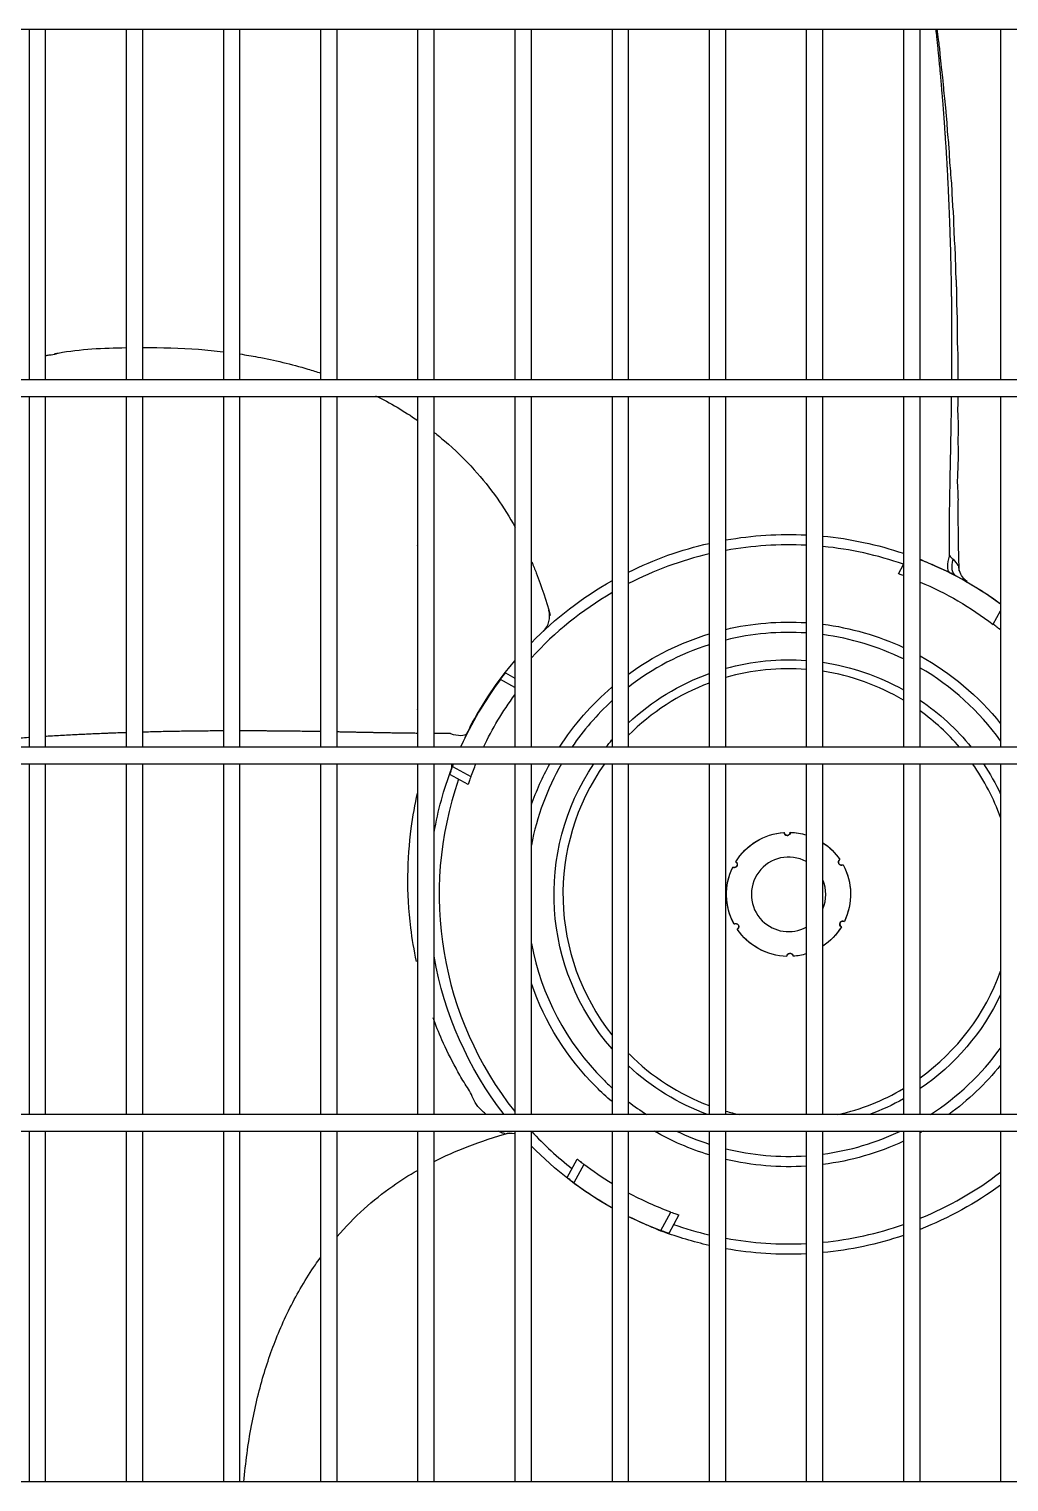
# Model space of a CAD drawing. Header units: millimetres. Extents: x 0 to 504600, y 0 to 118800.
# Drawn here: x 436318.1 to 436555.1, y 47617.6 to 47968.7 of the extents above; entities that cross this region are included whole.
import ezdxf

# ---------------------------------------------------------------- set-up
doc = ezdxf.new("R2010")
doc.units = ezdxf.units.MM
doc.header["$LTSCALE"] = 200
doc.layers.add('LG-AIRCON', color=240, linetype='Continuous')

# ---------------------------------------------------------------- blocks, each defined once
blk = doc.blocks.new('UXB+UXB')
at = {"layer": 'LG-AIRCON', "color": 0}
for p, q in [((-591.81, 629.18), (590.91, 629.18)), ((123.65, 629.18), (123.65, 544.39)), ((127.65, 544.39), (127.65, 629.18)), ((147.15, 629.18), (147.15, 544.39)), ((151.15, 544.39), (151.15, 629.18)), ((170.64, 629.18), (170.64, 544.39)), ((174.64, 544.39), (174.64, 629.18)), ((194.14, 629.18), (194.14, 544.39)), ((198.14, 544.39), (198.14, 629.18)), ((217.63, 629.18), (217.63, 544.39)), ((221.63, 544.39), (221.63, 629.18)), ((241.13, 629.18), (241.13, 544.39)), ((245.13, 544.39), (245.13, 629.18)), ((264.63, 629.18), (264.63, 544.39)), ((268.63, 544.39), (268.63, 629.18)), ((288.12, 629.18), (288.12, 544.39)), ((292.12, 544.39), (292.12, 629.18)), ((311.62, 629.18), (311.62, 544.39)), ((315.62, 544.39), (315.62, 629.18)), ((335.12, 629.18), (335.12, 544.39)), ((339.12, 544.39), (339.12, 629.18)), ((358.61, 629.18), (358.61, 544.39)), ((590.91, 544.4), (-591.81, 544.4)), ((-591.81, 540.4), (590.91, 540.4)), ((123.65, 540.39), (123.65, 455.61)), ((127.65, 455.61), (127.65, 540.39)), ((147.15, 540.39), (147.15, 455.61)), ((151.15, 455.61), (151.15, 540.39)), ((170.64, 540.39), (170.64, 455.61)), ((174.64, 455.61), (174.64, 540.39)), ((194.14, 540.39), (194.14, 455.61)), ((198.14, 455.61), (198.14, 540.39)), ((217.63, 540.39), (217.63, 455.61)), ((221.63, 455.61), (221.63, 540.39)), ((241.13, 540.39), (241.13, 455.61)), ((245.13, 455.61), (245.13, 540.39)), ((264.63, 540.39), (264.63, 455.61)), ((268.63, 455.61), (268.63, 540.39)), ((288.12, 540.39), (288.12, 455.61)), ((292.12, 455.61), (292.12, 540.39)), ((311.62, 540.39), (311.62, 455.61)), ((315.62, 455.61), (315.62, 540.39)), ((335.12, 540.39), (335.12, 455.61)), ((339.12, 455.61), (339.12, 540.39)), ((358.61, 540.39), (358.61, 455.61)), ((217.58, 504.29), (217.63, 504.34)), ((333.87, 497.54), (335.12, 499.81)), ((356.81, 485.32), (358.61, 488.6)), ((247.97, 483.65), (248.17, 483.83)), ((358.61, 484.44), (358.41, 484.07)), ((241.13, 470.05), (237.63, 471.97)), ((238.85, 473.58), (241.13, 472.33)), ((217.63, 464.77), (217.61, 464.78)), ((217.63, 464.77), (217.61, 464.78)), ((590.91, 455.61), (-591.81, 455.61)), ((-591.81, 451.61), (590.91, 451.61)), ((123.65, 451.61), (123.65, 366.83)), ((127.65, 366.83), (127.65, 451.61)), ((147.15, 451.61), (147.15, 366.83)), ((151.15, 366.83), (151.15, 451.61)), ((170.64, 451.61), (170.64, 366.83)), ((174.64, 366.83), (174.64, 451.61)), ((194.14, 451.61), (194.14, 366.83)), ((198.14, 366.83), (198.14, 451.61)), ((217.63, 451.61), (217.63, 366.83)), ((221.63, 366.83), (221.63, 451.61)), ((226.09, 450.94), (230.52, 448.5)), ((241.13, 451.61), (241.13, 366.83)), ((245.13, 366.83), (245.13, 451.61)), ((264.63, 451.61), (264.63, 366.83)), ((268.63, 366.83), (268.63, 451.61)), ((288.12, 451.61), (288.12, 366.83)), ((292.12, 366.83), (292.12, 451.61)), ((311.62, 451.61), (311.62, 366.83)), ((315.62, 366.83), (315.62, 451.61)), ((335.12, 451.61), (335.12, 366.83)), ((339.12, 366.83), (339.12, 451.61)), ((358.61, 451.61), (358.61, 366.83)), ((229.84, 446.6), (225.39, 449.04)), ((590.91, 366.82), (-591.81, 366.82)), ((-591.81, 362.83), (590.91, 362.83)), ((123.65, 362.83), (123.65, 278.04)), ((127.65, 278.04), (127.65, 362.83)), ((147.15, 362.83), (147.15, 278.04)), ((151.15, 278.04), (151.15, 362.83)), ((170.64, 362.83), (170.64, 278.04)), ((174.64, 278.04), (174.64, 362.83)), ((194.14, 362.83), (194.14, 278.04)), ((198.14, 278.04), (198.14, 362.83)), ((217.63, 362.83), (217.63, 278.04)), ((221.63, 278.04), (221.63, 362.83)), ((241.13, 362.83), (241.13, 278.04)), ((245.13, 278.04), (245.13, 362.83)), ((264.63, 362.83), (264.63, 278.04)), ((268.63, 278.04), (268.63, 362.83)), ((288.12, 362.83), (288.12, 278.04)), ((292.12, 278.04), (292.12, 362.83)), ((311.62, 362.83), (311.62, 278.04)), ((315.62, 278.04), (315.62, 362.83)), ((335.12, 362.83), (335.12, 278.04)), ((339.12, 278.04), (339.12, 362.83)), ((358.61, 362.83), (358.61, 278.04)), ((253.79, 351.58), (256.24, 356.03)), ((257.83, 354.79), (255.4, 350.36)), ((263.63, 344.84), (263.63, 344.84)), ((276.44, 338.81), (278.87, 343.25)), ((280.78, 342.57), (278.34, 338.12)), ((590.91, 278.04), (-591.81, 278.04))]:
    blk.add_line(p, q, dxfattribs=at)
at = {"layer": 'LG-AIRCON', "color": 0, "extrusion": (0, 0, -1)}
for centre, radius, start, end in [((-307.32, 420.05), 86.99, 79.9351, 92.8298), ((-307.32, 420.05), 86.99, 95.4718, 108.6329), ((-307.32, 420.05), 86.99, 63.5863, 77.2478), ((-307.32, 420.05), 86.99, 44.3587, 60.6054), ((-307.32, 420.05), 81.91, 112.8394, 127.1733), ((-307.32, 420.05), 86.99, 117.6697, 126.1312), ((-307.32, 420.05), 65.82, 76.6463, 93.7406), ((-307.32, 420.05), 65.82, 97.2394, 114.975), ((-307.32, 420.05), 65.82, 53.9887, 73.035), ((-307.32, 420.05), 65.82, 118.8787, 141.1875), ((-307.32, 420.05), 86.99, 27.6697, 40.4519), ((-307.32, 420.05), 56.71, 74.4525, 94.3425), ((-307.32, 420.05), 56.71, 98.4094, 119.34), ((-307.32, 420.05), 56.71, 46.9687, 70.2112), ((-307.32, 420.05), 81.91, 25.7297, 36.0841), ((-307.32, 420.05), 65.82, 32.6925, 49.5563), ((-307.32, 420.05), 56.71, 124.0931, 141.1706), ((-307.32, 420.05), 56.71, 38.8237, 41.1581), ((-307.32, 420.05), 86.99, 9.905, 20.4357), ((-307.32, 420.05), 81.91, 20.3267, 22.6623), ((-307.32, 420.05), 65.82, 19.1081, 28.6481), ((-307.32, 420.05), 56.71, 318.8306, 33.8063), ((-307.32, 420.05), 56.71, 146.1881, 154.7325), ((-307.32, 420.05), 15, 31.5149, 85.7851), ((-307.32, 420.05), 15, 31.6151, 85.8849), ((-307, 435.05), 0.75, 180.1825, 357.3175), ((-307.32, 420.05), 15, 91.5149, 106.647), ((-307.32, 420.05), 15, 91.6151, 106.6471), ((-307.32, 420.05), 15, 123.5817, 145.8849), ((-307.32, 420.05), 15, 123.5818, 145.7851), ((-320.15, 427.83), 0.75, 240.1825, 57.3175), ((-307.32, 420.05), 15, 331.6151, 25.8849), ((-307.32, 420.05), 15, 331.5149, 25.7851), ((-294.18, 427.27), 0.75, 120.1825, 297.3175), ((-307.32, 420.05), 15, 151.5149, 205.7863), ((-307.32, 420.05), 15, 151.6151, 205.8849), ((-294.5, 412.27), 0.75, 60.1825, 237.3175), ((-307.32, 420.05), 15, 271.6151, 325.8849), ((-307.32, 420.05), 15, 271.5149, 325.7851), ((-307.32, 420.05), 15, 211.5137, 236.4184), ((-307.32, 420.05), 15, 211.6151, 236.419), ((-320.47, 412.84), 0.75, 300.1825, 117.3175), ((-307.32, 420.05), 86.99, 322.2719, 350.0942), ((-307.65, 405.06), 0.75, 0.1825, 177.3175), ((-307.32, 420.05), 15, 253.3536, 265.8849), ((-307.32, 420.05), 15, 253.3536, 265.7851), ((-307.32, 420.05), 65.82, 315, 340.8806), ((-307.32, 420.05), 56.71, 205.2562, 235.8956), ((-307.32, 420.05), 56.71, 290.1825, 313.02), ((-307.32, 420.05), 65.82, 218.8013, 233.9606), ((-307.32, 420.05), 65.82, 310.4325, 315), ((-307.32, 420.05), 56.71, 240.6487, 249.8006), ((-307.32, 420.05), 65.82, 286.9538, 299.5988), ((-307.32, 420.05), 65.82, 240.3844, 241.11), ((-307.32, 420.05), 86.99, 299.3961, 315.6416), ((-307.32, 420.05), 65.82, 245.0137, 262.7494), ((-307.32, 420.05), 81.91, 301.4183, 307.1733), ((-307.32, 420.05), 65.82, 266.2481, 283.3425), ((-307.32, 420.05), 81.91, 290.3267, 298.1938), ((-307.32, 420.05), 86.99, 233.8703, 248.5638), ((-307.32, 420.05), 86.99, 282.7514, 290.4357), ((-307.32, 420.05), 86.99, 251.3663, 264.5273), ((-307.32, 420.05), 86.99, 267.1681, 280.0628)]:
    blk.add_arc(centre, radius, start, end, dxfattribs=at)
at = {"layer": 'LG-AIRCON', "color": 0}
for radius, start, end in [(84.49, 103.1359, 117.2591), (84.49, 87.0854, 100.3653), (84.49, 70.7868, 84.3659), (86.91, 53.8334, 68.5429), (84.49, 120.3544, 137.4022), (63.32, 86.1131, 103.8938), (63.32, 63.9675, 82.4738), (63.32, 107.6513, 127.6706), (54.55, 85.4831, 106.1831), (63.32, 35.91, 59.8669), (86.91, 143.3149, 155.8496), (54.55, 110.61, 135.1912), (54.55, 59.3719, 81.2531), (63.32, 132.4013, 145.8394), (54.55, 40.6856, 54.3544), (63.32, 150.1088, 169.1663), (54.55, 144.6525, 218.4862), (54.55, 19.9069, 35.3531), (84.49, 160.7868, 218.4201), (9, 61.4868, 225), (9, 337.2019, 22.7981), (9, 225, 298.513), (63.32, 190.8338, 225), (54.55, 305.6456, 340.0931), (63.32, 302.7938, 324.09), (54.55, 225, 249.39), (63.32, 225, 227.5988), (54.55, 282.6281, 300.6282), (63.32, 232.3294, 237.2006), (54.55, 253.8169, 257.3662), (84.49, 222.6368, 231.7132), (63.32, 244.6538, 252.3488), (63.32, 277.5263, 295.3407), (63.32, 256.1063, 273.8869), (84.49, 292.1036, 307.3772), (86.91, 233.3149, 240.576), (86.91, 243.5604, 249.1851), (84.49, 250.7868, 256.8654), (84.49, 275.6354, 289.2045), (84.49, 259.636, 272.9158)]:
    blk.add_arc((307.32, 420.05), radius, start, end, dxfattribs=at)
at = {"layer": 'LG-AIRCON', "color": 0, "extrusion": (5.89787e-06, 5.50525e-06, 1)}
blk.add_arc((244.55, 487.29, -0.01), 5, 313.0877, 16.4735, dxfattribs=at)
at = {"layer": 'LG-AIRCON', "color": 0, "extrusion": (-5.25028e-06, 5.62471e-06, 1)}
blk.add_arc((240.09, 357.28, 0.02), 5, 77.9694, 106.4725, dxfattribs=at)
at = {"layer": 'LG-AIRCON', "color": 0}
for centre, major_axis, ratio, start_param, end_param in [((350.04, 501.52), (2.32, 4.43), 0.512974, 1.938544, 3.141593), ((221.13, 452.17), (4.68, -1.75), 0.588101, 0, 0.392495)]:
    blk.add_ellipse(centre, major_axis=major_axis, ratio=ratio, start_param=start_param, end_param=end_param, dxfattribs=at)
for points, knots in [([(346.8, 544.41), (346.8, 544.8), (346.8, 545.51), (346.81, 546.71), (346.82, 548), (346.83, 549.46), (346.84, 550.92), (346.84, 552.39), (346.84, 553.87), (346.83, 555.2), (346.83, 556.72), (346.83, 558.07), (346.82, 559.75), (346.8, 561.08), (346.79, 562.72), (346.77, 564.04), (346.75, 565.68), (346.73, 566.99), (346.7, 568.64), (346.68, 569.96), (346.64, 571.63), (346.61, 572.98), (346.57, 574.68), (346.53, 576.19), (346.48, 577.85), (346.43, 579.32), (346.38, 580.8), (346.33, 582.43), (346.27, 583.91), (346.21, 585.55), (346.14, 587.03), (346.07, 588.69), (346, 590.2), (345.93, 591.7), (345.84, 593.36), (345.77, 594.82), (345.68, 596.44), (345.59, 597.89), (345.5, 599.51), (345.4, 601.11), (345.3, 602.57), (345.19, 604.19), (345.09, 605.66), (344.97, 607.3), (344.87, 608.77), (344.76, 610.21), (344.63, 611.8), (344.5, 613.38), (344.37, 614.95), (344.23, 616.53), (344.11, 617.94), (343.97, 619.51), (343.83, 620.93), (343.68, 622.51), (343.54, 623.94), (343.4, 625.37), (343.24, 626.92), (343.1, 628.19), (343.01, 628.99), (342.99, 629.18)], [0, 0, 0, 0, 0.013718, 0.025238, 0.042517, 0.059796, 0.077075, 0.094355, 0.111634, 0.128913, 0.140433, 0.163472, 0.174991, 0.19803, 0.20955, 0.232588, 0.244108, 0.267147, 0.278666, 0.301705, 0.313225, 0.336264, 0.347783, 0.370822, 0.388101, 0.405381, 0.42266, 0.439939, 0.462978, 0.474498, 0.497537, 0.514816, 0.532095, 0.549374, 0.566653, 0.589692, 0.601212, 0.624251, 0.64153, 0.658809, 0.681848, 0.693368, 0.716407, 0.733686, 0.750965, 0.768244, 0.785524, 0.808563, 0.825842, 0.843121, 0.86616, 0.877679, 0.900718, 0.917998, 0.935277, 0.952556, 0.969835, 0.992874, 1, 1, 1, 1]), ([(348.36, 544.49), (348.34, 545.05), (348.29, 546.64), (348.32, 548.29), (348.34, 549.92), (348.33, 550.75), (348.24, 552.28), (348.16, 554.06), (348.2, 556.23), (348.21, 558.75), (348.07, 561.62), (347.97, 563.91), (347.98, 565.72), (347.98, 566.95), (347.93, 568.15), (347.79, 569.83), (347.74, 571.76), (347.72, 573.97), (347.63, 576.36), (347.42, 578.89), (347.32, 581.04), (347.29, 582.76), (347.26, 584.34), (347.03, 586.4), (346.93, 588.63), (346.86, 590.77), (346.7, 593.09), (346.45, 595.54), (346.3, 597.67), (346.23, 599.42), (346.15, 601.04), (345.87, 603.15), (345.72, 605.47), (345.59, 607.65), (345.36, 609.95), (345.07, 612.34), (344.88, 614.47), (344.76, 616.27), (344.6, 617.98), (344.24, 620.15), (344.05, 622.71), (343.82, 624.98), (343.55, 627.05), (343.36, 628.37), (343.25, 629.2)], [0, 0, 0, 0, 0.020993, 0.060732, 0.0678, 0.074162, 0.086897, 0.117658, 0.135798, 0.155524, 0.197696, 0.23796, 0.254024, 0.266902, 0.278583, 0.291499, 0.323077, 0.341369, 0.36095, 0.402348, 0.440072, 0.454754, 0.466698, 0.490617, 0.521317, 0.539051, 0.558332, 0.59936, 0.637234, 0.652147, 0.664401, 0.689266, 0.720818, 0.739028, 0.758563, 0.799999, 0.837338, 0.851752, 0.864099, 0.891017, 0.924896, 0.944238, 0.965101, 1, 1, 1, 1]), ([(129.81, 550.72), (130.1, 550.78), (135.78, 551.88), (141.61, 552.12), (147.14, 552.19)], [0, 0, 0, 0, 0.052096, 1, 1, 1, 1]), ([(151.15, 552.22), (155.66, 552.22), (162.16, 552.08), (168.66, 551.45), (170.66, 551.21)], [0, 0, 0, 0, 0.693143, 1, 1, 1, 1]), ([(127.62, 550.3), (127.91, 550.34), (128.82, 550.46), (129.72, 550.58), (130.33, 550.66)], [0, 0, 0, 0, 0.329472, 1, 1, 1, 1]), ([(174.66, 550.66), (176.09, 550.44), (181.62, 549.5), (188.14, 547.96), (193.16, 546.38), (194.18, 546.04)], [0, 0, 0, 0, 0.217085, 0.84018, 1, 1, 1, 1]), ([(207.47, 540.58), (209.22, 539.7), (212.68, 537.83), (216.01, 535.72), (217.64, 534.6)], [0, 0, 0, 0, 0.500416, 1, 1, 1, 1]), ([(346.21, 501.93), (346.21, 502.09), (346.21, 502.51), (346.21, 503.35), (346.2, 504.27), (346.21, 505.21), (346.2, 506.04), (346.21, 506.86), (346.22, 507.82), (346.22, 508.82), (346.24, 509.93), (346.25, 510.92), (346.26, 511.99), (346.27, 512.98), (346.29, 513.99), (346.31, 515.15), (346.32, 516.17), (346.35, 517.33), (346.37, 518.51), (346.39, 519.71), (346.41, 520.76), (346.43, 521.83), (346.46, 523.06), (346.48, 524.34), (346.51, 525.59), (346.53, 526.85), (346.56, 528.1), (346.58, 529.35), (346.6, 530.59), (346.62, 531.85), (346.65, 533.1), (346.67, 534.35), (346.69, 535.62), (346.71, 537.05), (346.73, 538.34), (346.74, 539.58), (346.75, 540.15), (346.75, 540.4)], [0, 0, 0, 0, 0.014596, 0.03792, 0.072906, 0.09623, 0.119554, 0.142878, 0.166202, 0.201188, 0.224512, 0.259498, 0.282822, 0.306146, 0.341132, 0.364456, 0.399442, 0.422766, 0.457752, 0.492738, 0.516062, 0.539386, 0.574372, 0.609358, 0.632682, 0.667668, 0.702654, 0.725978, 0.760964, 0.79595, 0.819274, 0.85426, 0.889246, 0.91257, 0.959218, 0.982542, 1, 1, 1, 1]), ([(348.59, 498.27), (348.52, 500.22), (348.41, 504.19), (348.38, 508.4), (348.36, 511.26), (348.38, 512.49), (348.36, 513.8), (348.38, 514.88), (348.38, 515.9), (348.31, 517.52), (348.14, 519.36), (348.3, 522.16), (348.45, 526.01), (348.34, 529.11), (348.39, 531.57), (348.43, 532.83), (348.41, 534.65), (348.23, 536.61), (348.34, 538.95), (348.38, 540.07), (348.38, 540.41)], [0, 0, 0, 0, 0.133514, 0.270433, 0.286934, 0.326862, 0.357504, 0.38702, 0.40567, 0.425383, 0.498549, 0.559198, 0.624297, 0.752478, 0.802637, 0.822176, 0.83997, 0.924593, 0.976886, 1, 1, 1, 1]), ([(221.69, 531.64), (222.5, 531.01), (225.9, 528.25), (231.17, 523.15), (236.83, 516.06), (239.87, 511.19), (241.2, 508.77)], [0, 0, 0, 0, 0.103677, 0.436935, 0.728671, 1, 1, 1, 1]), ([(245.23, 500.39), (245.6, 499.52), (247.3, 495.3), (248.74, 490.98), (249.71, 487.48)], [0, 0, 0, 0, 0.208433, 1, 1, 1, 1]), ([(346.18, 497.86), (345.97, 497.96), (345.77, 498.05), (344.61, 498.59), (343.63, 499.03), (341.8, 499.85), (340.93, 500.23), (339.75, 500.73), (339.43, 500.87), (339.12, 501)], [0, 0, 0, 0, 0.087898, 0.087898, 0.500484, 0.500484, 0.864594, 0.864594, 1, 1, 1, 1]), ([(346.19, 501.8), (345.9, 500.89), (345.75, 500.03), (345.74, 498.65), (345.9, 498.12), (346.18, 497.86)], [0, 0, 0, 0, 0.5, 0.5, 1, 1, 1, 1]), ([(346.21, 501.93), (346.21, 501.93), (346.21, 501.93), (346.52, 501.64), (346.81, 501.34), (347.09, 501.04)], [0, 0, 0, 0, 0.000046, 0.000046, 1, 1, 1, 1]), ([(347.09, 501.04), (347.55, 500.52), (347.99, 500.01), (348.43, 499.45), (348.52, 499.35), (348.54, 499.39)], [0, 0, 0, 0, 0.677972, 0.677972, 1, 1, 1, 1]), ([(350.55, 495.64), (350.19, 495.89), (349.48, 496.51), (348.79, 497.84), (348.45, 498.92), (348.53, 499.48), (348.53, 499.5)], [0, 0, 0, 0, 0.282713, 0.623797, 0.98945, 1, 1, 1, 1]), ([(335.11, 497.1), (334.92, 497.17), (334.74, 497.24), (334.41, 497.35), (334.26, 497.4), (334.04, 497.48), (333.95, 497.51), (333.88, 497.53), (333.87, 497.54), (333.87, 497.54)], [0, 0, 0, 0, 0.272273, 0.272273, 0.55574, 0.55574, 0.835863, 0.835863, 1, 1, 1, 1]), ([(358.41, 484.07), (358.41, 484.07), (358.38, 484.1), (358.27, 484.19), (358.18, 484.26), (357.96, 484.43), (357.83, 484.53), (357.53, 484.77), (357.36, 484.9), (357.07, 485.13), (356.94, 485.22), (356.81, 485.32)], [0, 0, 0, 0, 0.211356, 0.211356, 0.422617, 0.422617, 0.635365, 0.635365, 0.851032, 0.851032, 1, 1, 1, 1]), ([(237.63, 471.97), (237.76, 472.16), (237.9, 472.34), (238.16, 472.69), (238.29, 472.85), (238.5, 473.13), (238.6, 473.25), (238.74, 473.44), (238.8, 473.51), (238.85, 473.57), (238.86, 473.58), (238.85, 473.58)], [0, 0, 0, 0, 0.217793, 0.217793, 0.435623, 0.435623, 0.652794, 0.652794, 0.867695, 0.867695, 1, 1, 1, 1]), ([(123.65, 457.95), (123.61, 457.95), (122.91, 457.9), (121.72, 457.82), (120.08, 457.7), (118.61, 457.6), (117.16, 457.48), (115.57, 457.36), (114, 457.23), (112.42, 457.1), (110.85, 456.96), (109.44, 456.84), (107.87, 456.7), (106.45, 456.56), (105.1, 456.43), (104.38, 456.36), (104.14, 456.34)], [0, 0, 0, 0, 0.007103, 0.105116, 0.178625, 0.252135, 0.325644, 0.399153, 0.497166, 0.570676, 0.644185, 0.742198, 0.791204, 0.889217, 0.962726, 1, 1, 1, 1]), ([(147.18, 459.13), (146.98, 459.13), (146.29, 459.1), (144.94, 459.06), (143.47, 459), (141.83, 458.94), (140.35, 458.87), (138.69, 458.8), (137.18, 458.73), (135.67, 458.66), (134.02, 458.57), (132.56, 458.5), (130.94, 458.41), (129.49, 458.32), (128.29, 458.25), (127.73, 458.22), (127.66, 458.21)], [0, 0, 0, 0, 0.030761, 0.106414, 0.207284, 0.257719, 0.358589, 0.434241, 0.509893, 0.585546, 0.661198, 0.762068, 0.812503, 0.913373, 0.989026, 1, 1, 1, 1]), ([(170.63, 459.56), (170.08, 459.56), (169.18, 459.55), (167.62, 459.54), (166.3, 459.53), (164.65, 459.52), (163.34, 459.5), (161.7, 459.48), (160.38, 459.46), (158.74, 459.43), (157.41, 459.41), (155.75, 459.37), (154.39, 459.34), (152.72, 459.3), (151.73, 459.27), (151.08, 459.25)], [0, 0, 0, 0, 0.083725, 0.134792, 0.236924, 0.28799, 0.390123, 0.441189, 0.543321, 0.594388, 0.69652, 0.747586, 0.849719, 0.900785, 1, 1, 1, 1]), ([(194.13, 459.38), (193.76, 459.38), (192.92, 459.4), (191.76, 459.42), (190.33, 459.44), (189.03, 459.46), (187.55, 459.48), (186.23, 459.49), (184.9, 459.51), (183.43, 459.52), (182.12, 459.53), (180.67, 459.54), (179.37, 459.55), (177.91, 459.56), (176.45, 459.56), (175.36, 459.57), (174.75, 459.57), (174.64, 459.57)], [0, 0, 0, 0, 0.058456, 0.133376, 0.183323, 0.283216, 0.333162, 0.408082, 0.483002, 0.532949, 0.632842, 0.682788, 0.757708, 0.832628, 0.907548, 0.982468, 1, 1, 1, 1]), ([(217.63, 458.96), (217.61, 458.96), (217.18, 458.97), (216.46, 458.98), (215.39, 458.99), (214.39, 459), (213.38, 459.02), (212.23, 459.04), (211.21, 459.05), (210.05, 459.08), (208.87, 459.1), (207.67, 459.12), (206.62, 459.14), (205.54, 459.16), (204.31, 459.19), (203.04, 459.21), (201.78, 459.23), (200.52, 459.26), (199.28, 459.28), (198.48, 459.3), (198.16, 459.3), (198.15, 459.3)], [0, 0, 0, 0, 0.002758, 0.072208, 0.118509, 0.164809, 0.234259, 0.28056, 0.35001, 0.396311, 0.465761, 0.535212, 0.581512, 0.627812, 0.697263, 0.766713, 0.813014, 0.882464, 0.951915, 0.998215, 1, 1, 1, 1]), ([(225.45, 458.94), (225.29, 458.94), (224.87, 458.94), (224.03, 458.93), (223.11, 458.93), (222.26, 458.94), (221.81, 458.93), (221.64, 458.93)], [0, 0, 0, 0, 0.131384, 0.341336, 0.656263, 0.866214, 1, 1, 1, 1]), ([(225.58, 458.92), (226.49, 458.63), (227.34, 458.47), (228.73, 458.47), (229.26, 458.62), (229.52, 458.91)], [0, 0, 0, 0, 0.5, 0.5, 1, 1, 1, 1]), ([(229.52, 458.91), (229.42, 458.7), (229.32, 458.5), (228.82, 457.41), (228.41, 456.51), (228.01, 455.61)], [0, 0, 0, 0, 0.187509, 0.187509, 1, 1, 1, 1]), ([(225.39, 449.04), (225.39, 449.04), (225.4, 449.07), (225.45, 449.21), (225.49, 449.32), (225.58, 449.58), (225.64, 449.74), (225.77, 450.09), (225.84, 450.3), (225.98, 450.64), (226.03, 450.79), (226.09, 450.94)], [0, 0, 0, 0, 0.211758, 0.211758, 0.423432, 0.423432, 0.636431, 0.636431, 0.852021, 0.852021, 1, 1, 1, 1]), ([(230.52, 448.5), (230.44, 448.29), (230.36, 448.07), (230.21, 447.67), (230.14, 447.47), (230.02, 447.14), (229.97, 446.99), (229.9, 446.77), (229.87, 446.68), (229.84, 446.61), (229.84, 446.6), (229.84, 446.6)], [0, 0, 0, 0, 0.21816, 0.21816, 0.436362, 0.436362, 0.653817, 0.653817, 0.868707, 0.868707, 1, 1, 1, 1]), ([(217.36, 403.81), (216.77, 406.56), (216.31, 409.27), (214.9, 420.57), (215.13, 428.68), (216.47, 438.96), (216.99, 441.83), (217.61, 444.54)], [0, 0, 0, 0, 0.178319, 0.178319, 0.758219, 0.758219, 1, 1, 1, 1]), ([(306.22, 435.03), (306.23, 434.84), (306.4, 434.44), (306.89, 434.26), (307.28, 434.34), (307.52, 434.51), (307.68, 434.77), (307.72, 434.97), (307.72, 435.06)], [0, 0, 0, 0, 0.25, 0.5, 0.625, 0.75, 0.875, 1, 1, 1, 1]), ([(319.74, 428.5), (319.58, 428.4), (319.32, 428.04), (319.41, 427.53), (319.68, 427.24), (319.94, 427.11), (320.25, 427.1), (320.44, 427.17), (320.52, 427.22)], [0, 0, 0, 0, 0.25, 0.5, 0.625, 0.75, 0.875, 1, 1, 1, 1]), ([(320.84, 413.52), (320.68, 413.61), (320.24, 413.66), (319.84, 413.32), (319.72, 412.95), (319.75, 412.65), (319.89, 412.38), (320.04, 412.25), (320.13, 412.2)], [0, 0, 0, 0, 0.25, 0.5, 0.625, 0.75, 0.875, 1, 1, 1, 1]), ([(234.1, 366.89), (233.9, 367.14), (233.65, 367.36), (232.8, 368.06), (232.27, 368.62), (231.41, 369.85), (231.1, 370.53), (230.58, 371.83), (230.27, 372.41), (229.58, 373.51), (229.19, 374.05), (228.15, 375.76), (227.53, 376.89), (225.65, 380.31), (224.53, 382.61), (222.72, 386.67), (222, 388.44), (221.34, 390.21)], [0, 0, 0, 0, 0.035525, 0.035525, 0.109228, 0.109228, 0.18293, 0.18293, 0.256633, 0.256633, 0.330336, 0.330336, 0.477742, 0.477742, 0.772553, 0.772553, 1, 1, 1, 1]), ([(221.59, 355.5), (224.2, 356.8), (230.19, 359.4), (236.4, 361.47), (239.9, 362.44)], [0, 0, 0, 0, 0.448668, 1, 1, 1, 1]), ([(238.73, 362.14), (238.73, 362.16), (238.69, 362.2), (238.49, 362.28), (238.33, 362.32), (237.83, 362.46), (237.48, 362.59), (237.17, 362.81), (237.16, 362.82), (237.15, 362.82)], [0, 0, 0, 0, 0.194513, 0.194513, 0.457401, 0.457401, 0.983178, 0.983178, 1, 1, 1, 1]), ([(256.23, 356.03), (256.24, 356.03), (256.27, 356.01), (256.38, 355.92), (256.47, 355.85), (256.68, 355.68), (256.82, 355.57), (257.12, 355.34), (257.29, 355.21), (257.58, 354.98), (257.71, 354.88), (257.83, 354.79)], [0, 0, 0, 0, 0.211356, 0.211356, 0.422617, 0.422617, 0.635365, 0.635365, 0.851032, 0.851032, 1, 1, 1, 1]), ([(198.11, 337.31), (200.15, 339.68), (204.39, 344.03), (211.01, 349.31), (215.51, 352.17), (217.56, 353.34)], [0, 0, 0, 0, 0.373378, 0.722391, 1, 1, 1, 1]), ([(255.4, 350.36), (255.22, 350.49), (255.03, 350.63), (254.69, 350.89), (254.53, 351.02), (254.25, 351.23), (254.12, 351.33), (253.94, 351.47), (253.87, 351.53), (253.81, 351.57), (253.79, 351.58), (253.79, 351.58)], [0, 0, 0, 0, 0.217793, 0.217793, 0.435623, 0.435623, 0.652794, 0.652794, 0.867695, 0.867695, 1, 1, 1, 1]), ([(268.47, 342.25), (268.67, 342.15), (268.88, 342.05), (270.04, 341.51), (271.02, 341.07), (272.85, 340.26), (273.71, 339.88), (275.37, 339.17), (276.16, 338.83), (276.95, 338.54)], [0, 0, 0, 0, 0.07319, 0.07319, 0.416738, 0.416738, 0.719921, 0.719921, 1, 1, 1, 1]), ([(278.87, 343.25), (279.09, 343.17), (279.3, 343.09), (279.71, 342.94), (279.9, 342.87), (280.24, 342.75), (280.39, 342.7), (280.61, 342.62), (280.69, 342.6), (280.77, 342.57), (280.78, 342.57), (280.78, 342.57)], [0, 0, 0, 0, 0.21816, 0.21816, 0.436362, 0.436362, 0.653817, 0.653817, 0.868707, 0.868707, 1, 1, 1, 1]), ([(278.34, 338.12), (278.34, 338.12), (278.3, 338.13), (278.16, 338.18), (278.06, 338.22), (277.8, 338.31), (277.64, 338.37), (277.28, 338.5), (277.08, 338.57), (276.73, 338.7), (276.59, 338.76), (276.44, 338.81)], [0, 0, 0, 0, 0.211758, 0.211758, 0.423432, 0.423432, 0.636431, 0.636431, 0.852021, 0.852021, 1, 1, 1, 1]), ([(175.63, 278.04), (176, 282.6), (177.15, 291.27), (180.05, 303.54), (184.08, 314.87), (188.49, 323.74), (192.1, 329.43), (193.67, 331.66), (194.08, 332.21)], [0, 0, 0, 0, 0.239591, 0.456522, 0.654829, 0.860679, 0.964908, 1, 1, 1, 1])]:
    blk.add_open_spline(points, degree=3, knots=knots, dxfattribs=at)
for points, degree in [([(346.19, 501.8), (346.2, 501.84), (346.21, 501.89), (346.21, 501.93)], 3), ([(347.72, 497.09), (347.21, 497.36), (346.7, 497.61), (346.18, 497.86)], 3), ([(247.97, 483.65), (247.92, 483.6), (248.21, 483.86)], 2), ([(230.29, 460.45), (230.02, 459.94), (229.77, 459.43), (229.52, 458.91)], 3), ([(225.58, 458.92), (225.54, 458.93), (225.49, 458.94), (225.45, 458.94)], 3), ([(226.28, 451.61), (226.12, 451.21), (225.96, 450.82), (225.81, 450.42)], 3), ([(294.54, 427.89), (294.8, 427.74), (294.97, 427.15), (294.67, 426.62), (294.09, 426.44), (293.82, 426.58)], 2), ([(294.14, 412.9), (294.41, 413.05), (295, 412.9), (295.31, 412.38), (295.18, 411.79), (294.92, 411.62)], 2), ([(306.93, 405.06), (306.93, 405.36), (307.35, 405.8), (307.96, 405.82), (308.41, 405.4), (308.43, 405.1)], 2)]:
    blk.add_open_spline(points, degree=degree, dxfattribs=at)

msp = doc.modelspace()

# ---------------------------------------------------------------- block references
at = {"layer": 'LG-AIRCON', "color": 50}
msp.add_blockref('UXB+UXB', (436194.45, 47339.54), dxfattribs=at)

doc.saveas('drawing.dxf')
